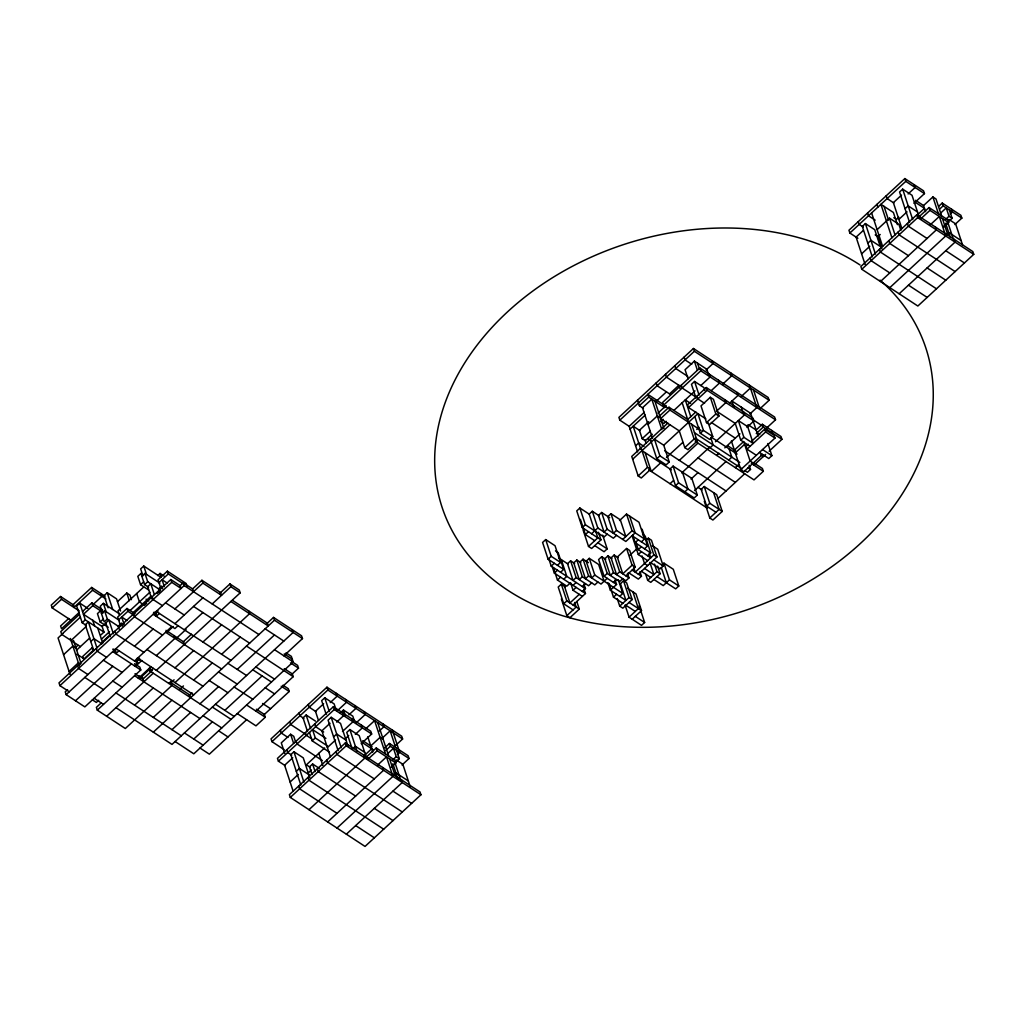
<?xml version="1.0" encoding="UTF-8"?>
<svg xmlns="http://www.w3.org/2000/svg" width="1025" height="1025" viewBox="0 0 1025 1025"><rect width="100%" height="100%" fill="white"/><g stroke="black" fill="none" stroke-linecap="round" stroke-linejoin="round"><path stroke-width="1.5" d="M73.915 605.25L60.565 596.499L51.25 605.109L52.172 607.902L70.853 620.151M52.172 607.902L61.487 599.292L60.565 596.499M91.661 587.44L73.018 604.66L73.941 607.453L92.57 590.233L91.661 587.44L105.011 596.191M87.791 608.376L79.783 603.123L76.67 605.993L82.179 622.726L86.177 625.352M68.765 618.434L60.616 625.967L61.538 628.761L79.002 612.617M79.425 614.359L60.795 631.592L61.705 634.373L80.398 646.621M82.538 611.489L91.853 602.879L102.526 609.888M93.762 603.892L101.923 596.358L101.001 593.565M61.705 634.373L80.347 617.153M91.853 602.879L92.763 605.673L83.448 614.283L102.128 626.531L105.626 623.303M62.73 633.655L58.066 637.96L70.072 674.463M120.566 611.041L116.568 598.869L107.228 592.745L104.114 595.615L108.112 607.774M82.179 622.726L85.28 619.856L79.783 603.123M119.4 613.847L103.384 603.353L100.271 606.223L102.564 613.193M161.104 577.408L143.756 566.031L140.656 568.901L142.949 575.871M143.602 575.204L140.925 573.462L137.824 576.332L140.579 584.698L148.587 589.952M71.045 640.497L86.19 626.506M101.475 613.565L104.576 610.695L119.477 620.471M141.847 576.255L144.948 573.372L159.849 583.148M117.478 601.649L126.805 593.039L129.919 595.089L131.418 599.651M63.563 654.693L72.89 646.083L76.004 648.12M108.202 627.262L100.194 622.008L103.307 619.138M140.579 584.698L143.679 581.828M75.594 647.428L77.926 645.276M104.576 610.695L107.33 619.062L104.217 621.932L100.553 610.772L97.452 613.642L100.194 622.008M148.599 587.235L144.602 584.609L147.703 581.739L144.948 573.372M143.654 587.082L118.029 610.772L119.413 614.949M76.516 650.209L89.713 638.011M157.748 575.563L160.067 573.411L164.077 576.037M90.789 641.509L93.903 638.639L101.911 643.879M134.993 613.732L126.985 608.478L117.67 617.088L120.425 625.455M186.973 586.21L186.05 583.417L167.37 571.168L158.042 579.778L160.797 588.145M100.86 634.975L103.973 632.105L101.962 626.032M118.593 619.882L127.907 611.272L126.985 608.478M158.965 582.572L168.279 573.949L167.37 571.168M130.098 610.528L149.906 592.219M101.411 639.177L109.56 631.643M69.072 671.426L78.387 662.816L80.462 664.174M123.999 625.083L121.334 623.341L118.221 626.211L119.22 629.248M132.827 612.924L151.072 596.063M102.321 641.97L110.482 634.437M170.816 579.522L171.739 582.315L181.079 588.44L180.157 585.647L170.816 579.522L59.002 682.855L59.924 685.648L69.264 691.772M144.282 605.327L146.613 603.174M157.094 593.488L160.592 590.259M59.924 685.648L171.739 582.315M67.573 689.697L65.241 691.849L66.164 694.642L84.844 706.891L131.431 663.841M179.772 586.005L183.27 582.777L192.61 588.901L193.533 591.694M66.164 694.642L184.18 585.57L183.27 582.777M154.544 614.244L158.042 611.015M118.964 650.76L115.863 653.63L114.492 649.44M159.349 613.437L156.236 616.307L154.865 612.13M192.61 588.901L201.925 580.291L220.618 592.54L221.528 595.333L202.847 583.084L201.925 580.291M75.504 700.767L112.776 666.327M134.518 646.224L153.148 629.004M174.891 608.914L202.847 583.084M134.544 660.971L171.816 626.518M174.916 623.648L202.873 597.818M139.067 658.063L136.735 660.215L137.657 663.008L134.544 665.878M167.024 632.233L173.225 626.493M137.376 660.907L139.708 658.755M178.03 625.698L174.929 628.568L153.122 614.27M98.695 700.293L96.363 702.445L92.365 699.819M135.966 665.853L141.796 660.472M101.039 703.048L96.376 707.365L97.298 710.146L125.319 728.519L171.905 685.469L170.996 682.676L189.676 694.924L190.599 697.717M219.453 593.616L229.933 583.93L239.273 590.054L240.183 592.847L156.325 670.35M97.298 710.146L140.771 669.966L139.861 667.173L134.518 663.675M156.3 655.616L174.942 638.383L174.019 635.602M184.257 629.773L202.899 612.553M212.213 603.943L230.843 586.723L229.933 583.93M176.748 637.998L186.063 629.388M138.324 678.435L151.136 666.596M139.746 678.409L150.227 668.71M209.279 709.966L150.111 671.17L153.212 668.3M152.302 670.427L142.987 679.037L134.98 673.784M191.521 634.193L183.373 641.727L184.282 644.507M106.638 716.27L153.225 673.22M134.608 705.174L153.25 687.954M174.993 667.864L193.623 650.632M202.95 642.022L221.579 624.802M168.792 683.419L171.905 680.549M170.598 683.034L174.096 679.806M175.019 682.599L249.562 613.706L248.639 610.913M179.952 689.159L183.437 685.93M153.302 717.423L171.931 700.203M193.674 680.113L212.316 662.893M221.631 654.27L240.26 637.05M189.292 695.283L192.008 692.772M266.551 623.879L273.534 617.422L301.568 635.808L302.478 638.588L283.848 655.808M153.327 732.158L274.457 620.215L273.534 617.422M171.982 729.672L190.624 712.452M199.939 703.842L218.568 686.622M237.211 669.402L274.482 634.949M193.776 739.051L212.406 721.831M224.834 710.351L262.105 675.911M286.013 652.861L291.356 656.359L293.188 661.932L193.802 753.785L175.108 741.536M291.523 674.604L298.506 668.146L297.596 665.353L292.253 661.855M246.628 719.729L209.356 754.169L200.016 748.045M255.942 711.119L293.214 676.679L292.292 673.886L284.284 668.633M263.592 715.168L289.217 691.491L288.294 688.697L282.964 685.2M256.365 709.21L264.373 714.451L265.283 717.244L255.968 725.854L237.287 713.605M395.624 745.444L402.607 738.987L401.697 736.206L326.962 687.198L271.048 738.871L271.971 741.664L283.976 749.531M759.794 408.898L769.109 400.275L768.186 397.495L693.451 348.487L618.908 417.38L619.83 420.173L629.171 426.298L637.588 451.897M271.971 741.664L327.872 689.992L326.962 687.198M619.83 420.173L694.373 351.28L693.451 348.487M643.38 408.36L639.382 405.733L648.697 397.123L647.774 394.343L665.135 405.708M315.482 721.126L306.142 715.002L303.028 717.872L307.538 731.555M336.123 709.979L334.124 703.893L324.771 697.769L321.671 700.639L326.168 714.335M295.738 742.382L293.739 736.296L290.613 734.259L281.298 742.869L284.796 753.516M323.618 703.765L315.469 711.299L318.468 720.421M708.839 375.355L706.84 369.269L694.386 361.107L685.072 369.718L688.07 378.84M330.229 702.573L337.212 696.116L336.303 693.323M629.171 426.298L644.315 412.306M655.962 401.544L666.442 391.845M630.08 429.091L645.225 415.087M669.556 393.895L678.87 385.285L679.87 388.321M361.184 743.702L371.665 734.015L370.743 731.222L333.368 706.725L277.468 758.385L278.39 761.178L285.065 765.56M766.213 428.412L775.528 419.802L774.605 417.008L699.87 368.013L662.598 402.453L663.521 405.247L668.851 408.744M913.98 203.296L924.46 193.61L923.538 190.817L904.857 178.568L848.956 230.228L849.866 233.021L857.874 238.274M278.39 761.178L334.291 709.518L333.368 706.725M663.521 405.247L700.793 370.807L699.87 368.013M849.866 233.021L905.78 181.348L904.857 178.568M648.735 421.685L639.421 430.295L642.175 438.662L645.289 440.712L652.272 434.241M658.05 413.075L666.212 405.541M337.238 710.85L346.553 702.24L345.643 699.447M706.058 369.987L713.054 363.529L712.132 360.736M309.768 777.642L303.272 757.859L293.919 751.735L290.818 754.605L300.825 785.035M348.039 746.238L340.531 723.419L331.19 717.295L328.09 720.165L338.096 750.595M647.992 424.517L657.307 415.907L660.42 417.944M704.931 390.627L703.932 387.578L694.578 381.454L691.478 384.324L695.975 398.02M867.803 243.181L870.904 240.311L880.257 246.436L874.748 229.703L865.408 223.578L862.307 226.448L872.301 256.878M919.527 218.082L912.019 195.263L902.679 189.138L899.566 192.008L909.572 222.425M659.677 415.855L668.992 407.245L687.673 419.494L695.834 411.96M340.351 712.887L343.465 710.017L352.805 716.142L354.304 720.716M292.766 757.731L284.617 765.265L293.112 791.121M330.037 723.278L321.888 730.812L330.383 756.681M863.088 230.651L856.093 237.108L865.1 264.488M901.526 195.122L893.364 202.655L901.872 228.524M668.992 407.245L669.914 410.038L660.587 418.648L679.28 430.897L684.777 447.63L687.89 449.667L697.205 441.058L691.708 424.324M329.55 752.222L312.189 740.844L315.303 737.974L312.548 729.608L325.899 738.359M642.175 438.662L650.324 431.128M663.137 419.289L660.805 421.442L663.918 423.479L666.25 421.326M336.648 722.1L343.631 715.642L342.722 712.849M635.59 445.824L638.69 442.941L644.033 446.452M674.027 410.295L694.988 390.922M700.805 385.541L710.133 376.931L709.21 374.138M908.124 193.943L915.12 187.485L914.197 184.692M348.91 714.822L355.906 708.365L354.983 705.572M667.852 423.056L631.746 456.42L638.165 475.946L641.278 477.983L650.593 469.373L645.097 452.64M746.93 427.412L753.913 420.955L753.003 418.162L706.289 387.54L687.647 404.76L688.569 407.553L705.918 418.917M877.118 229.664L889.533 218.184L898.874 224.308L900.873 230.394M557.433 565.313L560.547 562.443L555.038 545.71L545.697 539.586L542.597 542.456L548.093 559.189L563.66 569.4L560.56 572.27M594.705 530.873L589.208 514.14L579.868 508.016L576.755 510.886L582.264 527.619L600.945 539.868L591.63 548.477L588.517 546.44L583.007 529.707M632.668 459.213L669.94 424.773M688.569 407.553L707.199 390.32L706.289 387.54M296.315 771.338L299.428 768.468L308.768 774.592M333.586 736.898L336.7 734.028L346.04 740.152M905.075 208.741L908.176 205.871L917.516 211.996M324.63 747.955L306.385 764.817L310.396 767.443M342.491 731.453L352.972 721.767L352.062 718.973M711.324 390.589L719.473 383.055L718.551 380.262M881.872 248.832L877.874 236.66L880.206 234.507M898.835 217.287L896.503 219.44L893.838 217.684M290.113 781.998L298.262 774.464M327.385 747.545L335.534 740.012M861.602 253.841L869.751 246.308M898.874 219.388L907.022 211.855M355.931 723.099L365.246 714.489L364.323 711.696M722.42 384.388L731.735 375.778L730.825 372.998M319.287 768.366L312.612 763.984L309.499 766.867L311.997 774.464M366.719 758.487L359.224 735.668L349.884 729.544L346.77 732.414L351.78 747.622M710.325 397.277L701.01 405.887L706.507 422.62L709.62 424.657L718.948 416.048L713.438 399.314L710.325 397.277L715.834 414.01L718.948 416.048M307.961 773.209L311.446 769.98M345.233 738.769L348.718 735.527M589.208 514.14L592.309 511.27L598.984 515.639M664.136 444.888L697.91 413.677L703.419 430.41L712.759 436.535L709.646 439.405L700.306 433.28L694.809 416.547M925.562 211.637L923.563 205.551L932.891 196.941L936.004 198.978L941.501 215.711M345.297 742.984L289.383 794.644L290.306 797.437L365.041 846.432L420.955 794.772L420.032 791.979L345.297 742.984L346.207 745.764L420.955 794.772M916.773 214.814L860.872 266.487L861.794 269.28L917.849 306.027L973.75 254.354L972.827 251.573L916.773 214.814L917.695 217.608L973.75 254.354M355.329 734.348L362.325 727.891L361.402 725.098M917.49 214.802L924.486 208.344L915.146 202.22M290.306 797.437L346.207 745.764M548.093 559.189L551.207 556.319L545.697 539.586M582.264 527.619L585.365 524.749L579.868 508.016M638.165 475.946L647.48 467.336L641.061 447.81M656.794 458.726L659.908 455.856L654.411 439.123L663.752 445.247L669.248 461.98L666.147 464.85L656.794 458.726L650.388 439.2M861.794 269.28L917.695 217.608M919.733 216.16L929.047 207.55L947.728 219.798L948.65 222.592L943.987 226.897M365.272 729.223L374.586 720.613L385.592 754.08M601.649 512.474L598.536 515.344L604.045 532.077L607.146 529.207L601.649 512.474L609.657 517.727M920.642 218.953L929.957 210.343L929.047 207.55M651.349 471.462L660.664 462.852M666.493 457.47L682.791 442.403M696.769 429.488L699.101 427.335M938.733 206.294L942.231 203.065L960.912 215.314L961.834 218.107L954.839 224.565M352.28 749.147L355.38 746.277L364.721 752.401M582.367 591.476L585.467 588.606L551.219 566.146L554.32 563.276M594.718 540.688L585.377 534.563L588.491 531.693M706.507 422.62L715.834 414.01M729.877 402.953L738.154 395.304L737.244 392.511M939.656 209.087L943.141 205.858L942.231 203.065M610.977 513.692L607.876 516.562L613.373 533.295L616.486 530.425L610.977 513.692L620.317 519.816L625.827 536.549L616.486 530.425M591.604 533.743L597.818 528.003L592.309 511.27M684.777 447.63L694.092 439.02L682.176 402.761M700.306 433.28L703.419 430.41M379.276 731.043L383.927 726.738L383.017 723.957M741.101 396.637L750.428 388.027M940.438 213.277L946.254 207.896L949.009 216.262L952.123 218.299L943.974 225.833M929.983 225.077L939.31 216.467L945.716 235.981L889.815 287.653M573.052 604.993L585.48 593.513L554.346 573.103L557.446 570.22M570.618 560.829L567.517 563.699L573.013 580.432L576.127 577.562L570.618 560.829L574.628 563.455M673.118 466.106L670.004 468.976L675.513 485.709L694.194 497.958L697.308 495.088L691.798 478.355L673.118 466.106L678.614 482.839L697.308 495.088M679.332 460.366L697.961 443.146M370.768 745.957L380.083 737.347L383.196 739.384M588.517 546.44L597.831 537.817L595.333 530.22M382.005 738.359L390.153 730.825L395.663 747.558M364.695 755.207L371.691 748.75M950.162 214.135L952.481 211.983L951.572 209.19M576.844 560.009L573.731 562.879L579.24 579.612L582.341 576.742L576.844 560.009L580.842 562.623M619.548 520.533L626.531 514.076L638.985 522.238L644.494 538.971L641.381 541.841M945.511 219.491L949.009 216.262M308.986 809.686L364.9 758.013L363.977 755.233M569.913 583.302L566.799 586.172L557.459 580.048L560.572 577.178M607.159 534.127L604.045 536.998L585.365 524.749M880.475 281.529L936.376 229.856L935.466 227.076M376.252 747.955L366.924 756.565L367.847 759.358L377.162 750.748L376.252 747.955L394.933 760.204L395.842 762.997L391.191 767.302M583.058 559.176L579.958 562.046L585.454 578.779L588.568 575.909L583.058 559.176L588.401 562.674M563.686 579.227L566.787 576.357L561.29 559.624M565.326 586.8L561.328 584.173L558.228 587.043L563.724 603.776L573.065 609.913M589.285 558.343L586.172 561.213L591.681 577.946L594.782 575.076L589.285 558.343L598.626 564.467L604.122 581.201M670.03 483.71L673.527 480.482M681.676 472.948L709.633 447.118M715.463 441.737L744.573 414.83L743.663 412.037M384.772 747.776L389.436 743.471L408.117 755.72L409.026 758.513L402.043 764.97M710.043 447.81L713.144 444.94L710.85 437.97M616.486 535.332L613.386 538.202L597.818 528.003M385.682 750.569L390.346 746.264L389.436 743.471M749.852 414.01L756.847 407.553L749.506 385.246M946.331 234.558L948.663 232.406L961.117 240.58M602.674 535.165L607.184 548.862L604.071 551.732L594.731 545.607M675.513 485.709L678.614 482.839M387.642 753.683L393.459 748.301L396.214 756.668L399.327 758.718L394.663 763.023M605.724 559.317L601.726 556.69L598.613 559.56L604.122 576.293L616.576 584.455L610.362 590.195L625.929 600.407L620.433 583.673M377.187 765.483L386.502 756.873L392.921 776.386L337.02 828.059M573.026 585.352L576.127 582.482M622.713 539.419L632.041 530.809L626.531 514.076M607.94 555.857L604.84 558.727L610.336 575.461L613.437 572.591L607.94 555.857L611.951 558.484M691.029 479.072L698.012 472.615M716.642 455.395L718.973 453.242M724.803 447.861L739.935 433.87M582.379 596.383L573.026 590.259L576.14 587.389M397.354 754.541L399.686 752.388L392.357 730.082M392.716 759.897L396.214 756.668M614.154 555.025L611.054 557.895L616.55 574.628L619.664 571.758L614.154 555.025L618.165 557.651M327.68 821.935L383.581 770.262L382.671 767.482M563.724 603.776L566.825 600.906L561.328 584.173M582.354 586.556L585.467 583.686M684.854 491.833L687.954 488.963L682.458 472.23M750.095 446.298L740.755 440.173L743.868 437.303L738.359 420.57L747.712 426.695M899.156 293.778L955.069 242.105L954.147 239.325M626.595 548.465L617.281 557.075L622.777 573.808L632.092 565.198L626.595 548.465L629.709 550.502L635.205 567.235L625.891 575.845M734.387 450.116L743.702 441.506L750.121 461.032L753.234 463.069M756.514 429.667L762.344 424.286L781.024 436.535L781.947 439.328L769.134 451.167M579.266 594.346L569.938 602.956L564.442 586.223M591.681 582.866L588.581 585.736L576.127 577.562M647.633 555.755L650.734 552.885L635.167 542.673L638.268 539.803M694.54 490.578L725.995 461.519M735.309 452.909L744.624 444.299M756.271 433.537L763.266 427.079L762.344 424.286M728.724 460.058L731.824 457.188L729.082 448.822M597.908 582.033L594.795 584.903L582.341 576.742M604.122 576.293L607.223 573.423L601.726 556.69M748.404 444.222L746.085 446.375L746.994 449.168L756.335 455.292M751.902 440.993L764.714 429.155L774.054 435.279L774.977 438.072L740.806 469.642L743.919 471.679L762.562 454.459M629.709 555.409L636.704 548.952M646.019 540.342L648.351 538.189L651.464 540.239L656.961 556.972L638.332 574.192M704.277 501.263L709.787 517.997L712.9 520.034L722.215 511.424L716.718 494.691L704.252 486.529L701.151 489.399L706.648 506.132L715.988 512.257M393.536 774.977L395.868 772.824L408.322 780.986M576.78 601.47L579.292 609.081L569.964 617.691L566.851 615.653L576.165 607.031L574.666 602.469M607.236 578.331L601.022 584.071L588.568 575.909M649.248 553.231L650.747 557.792L638.293 549.631L641.394 546.761M746.994 449.168L765.637 431.935L764.714 429.155M647.646 560.662L638.293 554.538L641.407 551.668M644.507 548.798L647.621 545.928L642.111 529.195M735.335 467.643L738.82 464.415M613.462 582.418L616.563 579.548M346.36 834.183L402.261 782.511L401.352 779.73M622.79 578.715L619.677 581.585L607.223 573.423M620.048 584.032L623.533 580.803L626.647 582.841L632.156 599.574L622.828 608.184L619.715 606.147L617.217 598.536M627.505 573.321L629.004 577.882L625.903 580.752L613.437 572.591M648.351 538.189L653.847 554.922L635.218 572.142L633.719 567.581M706.648 506.132L709.761 503.262L704.252 486.529M717.884 498.522L744.675 473.768M753.99 465.158L765.637 454.395M749.134 465.26L750.518 469.437L747.404 472.307L744.739 470.565M622.828 603.277L613.488 597.152L616.589 594.282M619.702 596.319L622.816 593.449L618.306 579.766M639.946 571.668L641.445 576.229L638.344 579.099L628.991 572.975M767.892 443.505L771.889 455.677L768.788 458.547L759.448 452.422M709.787 517.997L719.102 509.387L713.605 492.653M661.881 565.044L663.944 563.135L673.284 569.259L678.793 585.993L675.68 588.863L656.999 576.614M754.413 463.249L762.421 468.489L763.33 471.282L754.016 479.892L695.296 441.391M619.715 606.147L629.043 597.537L623.533 580.803M657.602 566.133L660.1 573.744L650.785 582.354L647.672 580.317L656.987 571.707L654.488 564.096M652.361 545.723L657.704 549.233L663.201 565.967L660.1 568.837L650.76 562.712M639.126 605.749L644.635 622.482L641.522 625.352L629.068 617.191L638.383 608.568L632.886 591.835M663.944 563.135L669.453 579.868L663.239 585.608L653.899 579.484M632.182 619.228L641.509 610.618L636 593.885L627.543 588.337M905.78 181.348L924.46 193.61M943.141 205.858L961.834 218.107M948.945 219.465L955.62 223.847L962.616 245.142M915.556 200.298L923.563 205.551M929.957 210.343L948.65 222.592M893.813 202.95L887.137 198.581L886.228 195.788M927.061 238.466L908.381 226.218L907.458 223.437M945.742 250.715L964.435 262.977M955.121 271.587L899.066 234.828L898.143 232.047M875.183 220.17L868.508 215.801L867.586 213.008M908.432 255.699L889.738 243.438L888.829 240.657M927.113 267.948L945.793 280.197M863.191 227.037L859.181 224.411L858.271 221.618M875.196 234.904L877.874 236.66M936.478 288.807L880.424 252.06L879.501 249.267M889.79 272.919L871.109 260.67L870.187 257.877M908.47 285.168L927.164 297.417M694.373 351.28L769.109 400.275M691.721 364.272L685.046 359.89L684.136 357.097M700.793 370.807L775.528 419.802M687.749 376.38L675.731 368.5L674.822 365.72M752.863 419.661L762.203 425.785M707.199 390.32L753.913 420.955M763.266 427.079L781.947 439.328M765.637 431.935L774.977 438.072M748.122 424.773L756.13 430.026M757.052 432.819L759.717 434.562M681.1 386.745L666.417 377.11L665.494 374.33M696.833 397.649L682.15 388.027L681.241 385.233M704.559 403.312L697.884 398.93L696.974 396.15M743.868 437.303L753.208 443.428L747.289 425.426M762.549 449.552L771.889 455.677M690.619 403.389L685.277 399.891L690.786 416.624M670.44 394.471L657.102 385.72L656.179 382.94M711.26 422.415L735.284 438.175M760.64 454.792L763.305 456.548M727.712 445.747L735.719 451M669.914 410.038L701.049 430.449M711.286 437.162L737.09 454.075M751.325 463.403L763.33 471.282M648.697 397.123L664.712 407.63M694.463 432.691L739.832 462.442M747.84 467.695L750.518 469.437M695.36 438.188L742.074 468.809M694.092 439.02L697.205 441.058M697.987 457.88L735.361 482.378M639.869 430.59L633.194 426.208L640.689 449.027M647.851 438.546L650.529 440.302M664.648 450.744L726.033 490.988M659.908 455.856L669.248 461.98M641.983 450.603L671.349 469.847M698.038 487.349L702.035 489.976M709.761 503.262L722.215 511.424M647.48 467.336L650.593 469.373M648.684 469.719L707.404 508.208M642.572 534.397L645.238 536.152L650.734 552.885M632.041 530.809L644.494 538.971M632.041 535.716L647.621 545.928M653.847 554.922L656.961 556.972M607.146 529.207L625.827 541.456L635.154 532.846L629.645 516.113M653.86 559.842L663.201 565.967M647.646 565.582L644.533 563.532L642.034 555.934M656.987 571.707L660.1 573.744M669.453 579.868L678.793 585.993M644.546 568.452L653.886 574.577L649.888 562.405M597.844 542.738L607.184 548.862M632.092 565.198L635.205 567.235M641.432 571.322L650.785 577.447M632.105 570.105L641.445 576.229M619.664 571.758L629.004 577.882M594.782 575.076L622.816 593.449M629.043 597.537L632.156 599.574M555.499 550.912L558.164 552.667L563.66 569.4M629.043 602.444L641.509 610.618M558.612 557.869L567.965 563.993M551.207 556.319L560.547 562.443M625.942 605.314L635.282 611.438M635.295 616.358L644.635 622.482M566.825 600.906L579.292 609.081M230.843 586.723L240.183 592.847M274.457 620.215L302.478 638.588M232.624 600.419L267.32 623.162L268.243 625.955L230.868 601.457M265.142 628.825L283.822 641.073M168.279 573.949L182.963 583.584M184.18 585.57L258.928 634.565M284.258 653.899L292.266 659.152M274.508 649.683L293.188 661.932M290.498 662.893L298.506 668.146M167.408 583.199L162.065 579.702L164.359 586.672M327.872 689.992L402.607 738.987M193.546 606.428L249.6 643.175M246.5 646.045L293.214 676.679M147.703 581.739L159.708 589.618M334.291 709.518L371.665 734.015M390.346 746.264L409.026 758.513M165.55 602.79L184.231 615.038M162.437 605.66L153.097 599.535L152.187 596.742M255.866 666.916L274.559 679.165M396.15 759.884L402.825 764.253L410.32 787.072M281.209 686.238L289.217 691.491M362.76 740.703L372.101 746.841M146.062 599.164L148.727 600.919M377.162 750.748L395.842 762.997M252.765 669.786L271.446 682.035M315.905 711.593L309.243 707.212L308.32 704.418M362.35 742.625L373.023 749.621M156.236 611.4L230.971 660.395M142.539 603.956L139.426 601.906L136.671 593.539M153.545 612.361L156.21 614.103M227.87 663.277L246.551 675.526M265.232 687.775L274.572 693.899M303.925 718.448L299.915 715.822L299.005 713.041M323.669 731.991L315.662 726.738L314.739 723.945M166.012 630.349L183.808 642.009M165.602 632.258L221.656 669.017M127.907 611.272L133.25 614.769M162.488 635.128L134.467 616.755L133.545 613.975M218.543 671.887L237.236 684.136M92.57 590.233L105.921 598.984M315.303 737.974L327.308 745.841M262.567 703.47L270.574 708.711M234.123 687.006L252.816 699.255M374.266 778.872L336.892 754.374L335.982 751.594M392.947 791.133L411.64 803.382M305.283 734.067L290.6 724.432L289.691 721.651M311.677 738.846L306.334 735.348L305.424 732.555M127.036 620.509L121.693 617.012L123.987 623.982M209.228 680.498L227.909 692.746M246.602 704.995L265.283 717.244M92.763 605.673L103.448 612.668M402.312 811.992L327.577 762.984L326.655 760.204M107.33 619.062L119.336 626.941M287.961 737.423L281.286 733.042L280.363 730.261M322.375 760.588L297.019 743.958L296.11 741.165M146.959 649.478L203.014 686.238M143.859 652.361L115.825 633.975L114.915 631.195M61.487 599.292L79.284 610.951M215.493 704.226L234.174 716.475M355.624 796.105L318.262 771.594L317.34 768.814M374.317 808.353L392.998 820.602M85.28 619.856L103.973 632.105M291.702 755.194L287.705 752.568L286.782 749.775M137.645 658.101L193.699 694.848M212.38 707.096L231.073 719.345M137.158 658.306L139.823 660.062M115.851 648.722L137.657 663.008M113.006 648.966L115.671 650.721M113.173 649.671L115.838 651.426M112.75 651.592L140.771 669.966M383.683 829.212L308.935 780.217L308.025 777.424M203.065 715.706L221.759 727.955M138.823 675.706L141.488 677.461M106.536 657.332L97.196 651.208L96.273 648.415M134.57 675.706L199.965 718.576M218.645 730.825L227.986 736.949M103.435 660.202L122.116 672.451M336.994 813.325L299.62 788.827L298.711 786.034M355.675 825.573L374.368 837.822M76.849 654.117L83.525 658.486M112.801 681.061L122.142 687.186M184.436 732.926L203.117 745.175M87.907 674.553L78.553 668.428L77.644 665.635M115.928 692.926L181.323 735.796M84.793 677.423L103.487 689.671M115.953 707.66L172.008 744.406L293.137 632.463L292.228 629.67M94.159 698.281L103.499 704.406M949.368 209.933L952.123 218.299M947.779 222.284L953.276 239.017M945.665 223.283L950.162 236.98M942.423 218.504L947.92 235.237M932.891 196.941L938.387 213.674M902.679 189.138L912.686 219.555M897.387 224.654L893.39 212.483L880.923 204.321L891.929 237.787M889.533 218.184L895.043 234.917M884.037 206.358L888.547 220.055M876.9 204.398L877.823 207.191M871.609 212.931L882.615 246.397M865.408 223.578L875.414 254.008M771.684 430.41L772.607 433.203M753.542 390.077L759.038 406.81M758.128 436.112L750.633 413.293L731.94 401.044L733.951 407.13M741.293 407.168L743.292 413.254M740.755 440.173L735.258 423.44L716.577 411.192L725.892 402.569L724.97 399.788M731.389 440.993L740.806 469.642M697.5 363.145L699.498 369.231M694.386 361.107L697.384 370.23M694.578 381.454L699.088 395.15M708.249 422.838L712.759 436.535M654.924 401.211L663.931 428.591M661.817 429.59L651.81 399.173L642.496 407.783L652.502 438.2M637.55 400.16L639.382 405.733M645.033 439.943L646.032 442.992M661.343 567.53L666.34 582.738M635.795 542.02L638.293 549.631M645.673 574.231L647.672 580.317M632.668 535.063L635.167 542.673M632.797 537.805L638.293 554.538M625.071 605.019L629.068 617.191M615.077 579.894L616.576 584.455M598.446 532.257L600.945 539.868M608.978 583.456L613.488 597.152M607.863 582.597L610.362 590.195M580.381 519.355L585.377 534.563M583.968 584.032L585.467 588.606M583.981 588.952L585.48 593.513M570.528 582.648L573.026 590.259M553.462 567.876L557.459 580.048M552.334 567.017L554.346 573.103M548.721 558.535L551.219 566.146M561.354 598.92L566.851 615.653M396.572 750.351L399.327 758.718M394.984 762.69L400.98 780.947M392.87 763.689L397.867 778.91M377.7 722.663L388.706 756.117M389.615 758.91L395.125 775.643M367.77 736.834L372.767 752.043M343.465 710.017L345.463 716.103M349.884 729.544L356.879 750.838M324.771 697.769L329.281 711.465M331.19 717.295L341.197 747.725M306.142 715.002L310.639 728.685M318.813 753.337L322.811 765.508M309.447 732.478L312.189 740.844M312.612 763.984L315.111 771.594M290.613 734.259L293.624 743.381M293.919 751.735L303.925 782.165M160.067 573.411L160.989 576.204M162.629 588.811L161.707 586.018L158.606 588.888L159.516 591.681M154.314 594.436L150.816 583.789L147.715 586.659L151.713 598.831M143.756 566.031L146.511 574.397M140.925 573.462L144.602 584.609M126.805 593.039L129.304 600.65M149.189 668.39L150.111 671.17M142.078 676.244L143.91 681.83M121.334 623.341L122.244 626.121M107.228 592.745L112.724 609.478M103.384 603.353L106.126 611.72M113.378 633.77L108.881 620.087L105.78 622.957L110.277 636.64M97.734 628.03L102.743 643.239M92.622 619.894L94.62 625.98M96.901 647.762L88.393 621.906L85.293 624.776L93.788 650.632M73.492 640.51L81.001 663.329M70.379 638.472L79.386 665.853M880.027 280.12A254.648 192.777 -18.2 0 1 729.211 615.333A254.648 192.777 -18.2 0 1 445.862 400.788A254.648 192.777 -18.2 0 1 860.013 264.963M92.083 647.787L82.769 656.41L83.691 659.19L93.006 650.58L92.083 647.787"/></g></svg>
